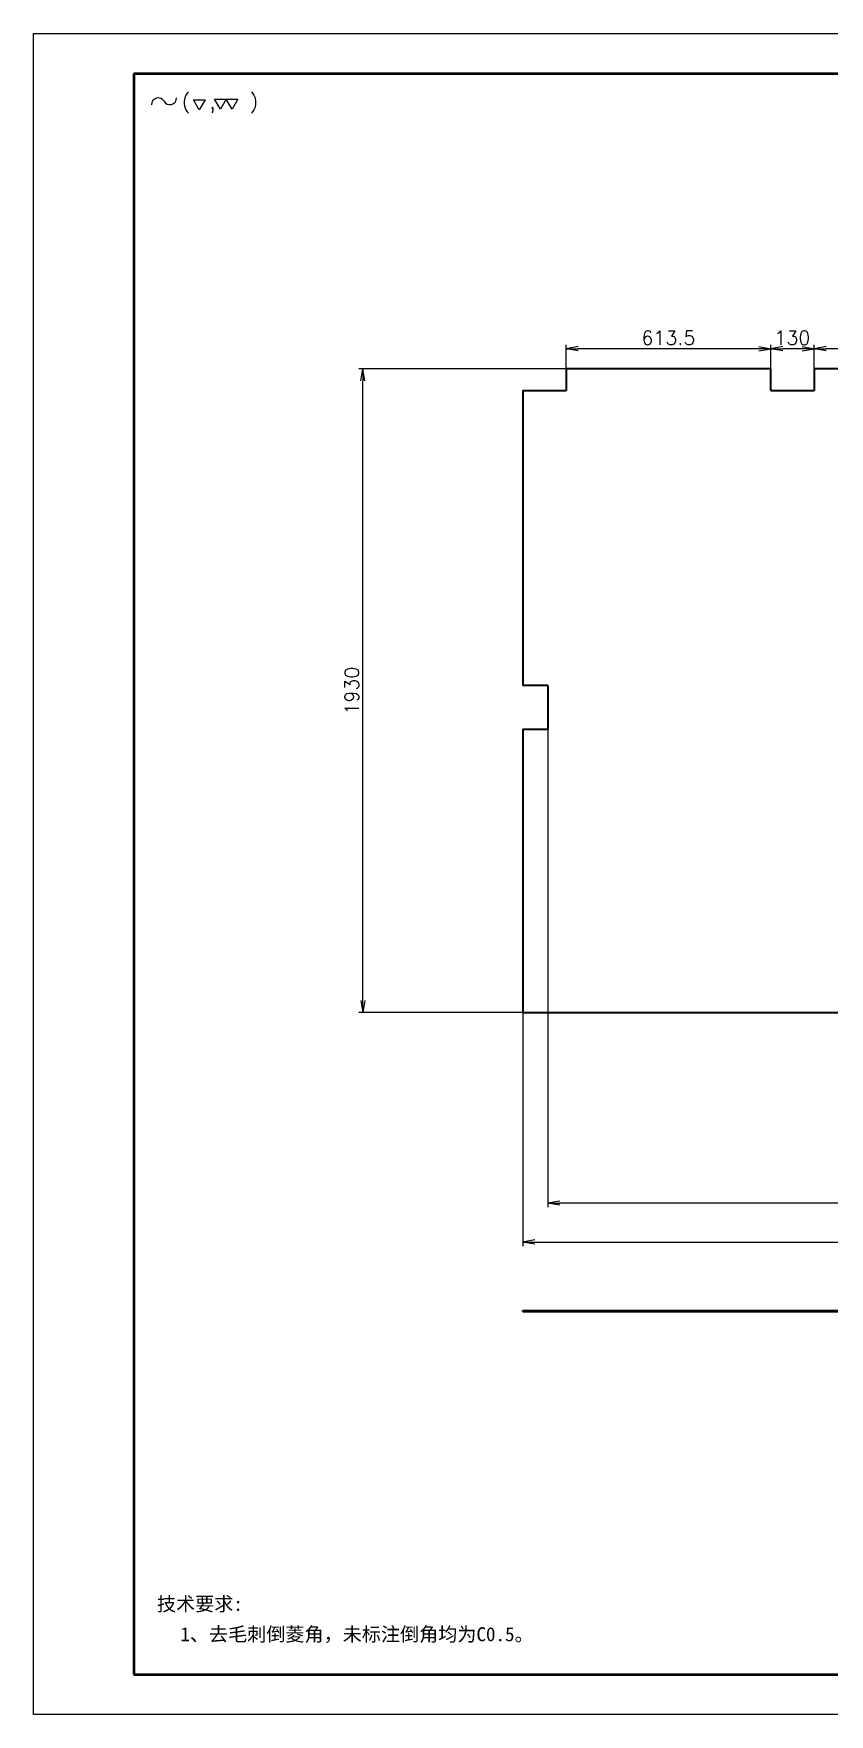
# Model space of a CAD drawing. Header units: millimetres. Extents: x -73083 to 81340, y -6859 to 6812.
# Drawn here: x 4301 to 6687, y -6850 to -1810 of the extents above; entities that cross this region are included whole.
import ezdxf

# ---------------------------------------------------------------- set-up
doc = ezdxf.new("R2010")
doc.units = ezdxf.units.MM
doc.linetypes.add('AM_ISO02W050', pattern=[7.5, 6, -1.5])
doc.linetypes.add('DASHED', pattern=[15, 12, -3])
doc.layers.add('A3', color=7, linetype='Continuous', plot=False)
for name, color, linetype, lineweight in [('AM_HID', 1, 'AM_ISO02W050', 25), ('AM_VIS', 7, 'Continuous', 50), ('SOLID LINE', 7, 'Continuous', 30)]:
    doc.layers.add(name, color=color, linetype=linetype, lineweight=lineweight)
doc.layers.add('title_frame', color=7, linetype='Continuous')
doc.layers.add('word_dim', color=253, linetype='Continuous')
doc.styles.get("Standard").update_dxf_attribs({"font": 'romans.shx', "bigfont": 'bigfont.shx'})
doc.dimstyles.new('STANDARD1-12', dxfattribs={"dimscale": 12, "dimtxt": 3.5, "dimasz": 3, "dimexe": 1, "dimexo": 0, "dimgap": 1, "dimtad": 3, "dimdec": 1, "dimdsep": 46, "dimtxsty": 'Standard', "dimblk1": 'OPEN', "dimblk2": 'OPEN', "dimsah": 1, "dimcen": 0, "dimclrd": 256, "dimclre": 256, "dimclrt": 3, "dimadec": 0, "dimazin": 0, "dimtfac": 1, "dimtdec": 1, "dimtmove": 0, "dimatfit": 3, "dimldrblk": 'OPEN', "dimfxl": 0, "dimtolj": 1, "dimtzin": 0, "dimarcsym": 0})

# ---------------------------------------------------------------- blocks, each defined once
blk = doc.blocks.new('shiage0')
at = {"layer": 'word_dim', "color": 3, "linetype": 'Continuous'}
for centre, start, end in [((1.69, 0), 30, 180), ((4.61, 1.69), 210, 0)]:
    blk.add_arc(centre, 1.69, start, end, dxfattribs=at)
blk = doc.blocks.new('11')
at = {"layer": 'title_frame', "color": 3, "linetype": 'Continuous'}
for points in [[(15.1, 3.38), (13.66, 5.88), (16.55, 5.88)], [(20.38, 3.57), (18.93, 6.07), (24.71, 6.07), (23.27, 3.57), (21.82, 6.07)]]:
    blk.add_lwpolyline(points, close=True, dxfattribs=at)
blk.add_blockref('shiage0', (3.13, 4.67), dxfattribs=at)
blk.add_text('(  ,   )', height=3.5, dxfattribs=at).set_placement((10.71, 3.7))
blk = doc.blocks.new('_Open')
at = {"color": 0, "lineweight": -2}
for p, q in [((-1, 0.17), (0, 0)), ((-1, -0.17), (0, 0)), ((0, 0), (-1, 0))]:
    blk.add_line(p, q, dxfattribs=at)
blk = doc.blocks.new('*D2384')
at = {"layer": 'DEFPOINTS', "color": 0, "linetype": 'Continuous', "ltscale": 2}
for p in [(5767.5, -4745.5), (9764.5, -4745.2), (9764.5, -5433.8)]:
    blk.add_point(p, dxfattribs=at)
at = {"layer": 'word_dim', "linetype": 'Continuous', "lineweight": -2, "ltscale": 2}
for p, q in [((5767.5, -4745.5), (5767.5, -5445.8)), ((9764.5, -4745.2), (9764.5, -5445.8)), ((5803.5, -5433.8), (9728.5, -5433.8))]:
    blk.add_line(p, q, dxfattribs=at)
at = {"layer": 'word_dim', "linetype": 'Continuous', "lineweight": -2, "ltscale": 2, "xscale": 36, "yscale": 36, "zscale": 36, "rotation": 180}
blk.add_blockref('_Open', (5767.5, -5433.8), dxfattribs=at)
at = {"layer": 'word_dim', "linetype": 'Continuous', "lineweight": -2, "ltscale": 2, "xscale": 36, "yscale": 36, "zscale": 36}
blk.add_blockref('_Open', (9764.5, -5433.8), dxfattribs=at)
at = {"layer": 'word_dim', "color": 3, "linetype": 'Continuous', "ltscale": 2, "insert": (7766, -5400.8), "char_height": 42, "attachment_point": 5}
blk.add_mtext('\\A1;3997', dxfattribs=at)
blk = doc.blocks.new('*D2395')
at = {"layer": 'DEFPOINTS', "color": 0, "linetype": 'Continuous', "ltscale": 2}
for p in [(5842.5, -3895.4), (9689.5, -3895.2), (5842.5, -5317.4)]:
    blk.add_point(p, dxfattribs=at)
at = {"layer": 'word_dim', "linetype": 'Continuous', "lineweight": -2, "ltscale": 2}
for p, q in [((5842.5, -3895.4), (5842.5, -5329.4)), ((9689.5, -3895.2), (9689.5, -5329.4)), ((9653.5, -5317.4), (5878.5, -5317.4))]:
    blk.add_line(p, q, dxfattribs=at)
at = {"layer": 'word_dim', "linetype": 'Continuous', "lineweight": -2, "ltscale": 2, "xscale": 36, "yscale": 36, "zscale": 36, "rotation": 180}
blk.add_blockref('_Open', (5842.5, -5317.4), dxfattribs=at)
at = {"layer": 'word_dim', "linetype": 'Continuous', "lineweight": -2, "ltscale": 2, "xscale": 36, "yscale": 36, "zscale": 36}
blk.add_blockref('_Open', (9689.5, -5317.4), dxfattribs=at)
at = {"layer": 'word_dim', "color": 3, "linetype": 'Continuous', "ltscale": 2, "insert": (7766, -5284.4), "char_height": 42, "attachment_point": 5}
blk.add_mtext('\\A1;3847', dxfattribs=at)
blk = doc.blocks.new('*D2408')
at = {"layer": 'DEFPOINTS', "color": 0, "linetype": 'Continuous', "ltscale": 2}
for p in [(5287.8, -2815.4), (5897.4, -2815.4), (5767.5, -4745.5)]:
    blk.add_point(p, dxfattribs=at)
at = {"layer": 'word_dim', "linetype": 'Continuous', "lineweight": -2, "ltscale": 2}
for p, q in [((5897.4, -2815.4), (5275.8, -2815.4)), ((5287.8, -4709.5), (5287.8, -2851.4)), ((5767.5, -4745.5), (5275.8, -4745.5))]:
    blk.add_line(p, q, dxfattribs=at)
at = {"layer": 'word_dim', "linetype": 'Continuous', "lineweight": -2, "ltscale": 2, "xscale": 36, "yscale": 36, "zscale": 36}
for p, rotation in [((5287.8, -2815.4), 90), ((5287.8, -4745.5), 270)]:
    blk.add_blockref('_Open', p, dxfattribs=dict(at, rotation=rotation))
at = {"layer": 'word_dim', "color": 3, "linetype": 'Continuous', "ltscale": 2, "insert": (5254.8, -3780.4), "char_height": 42, "attachment_point": 5, "rotation": 90}
blk.add_mtext('\\A1;1930', dxfattribs=at)
blk = doc.blocks.new('*D2417')
at = {"layer": 'DEFPOINTS', "color": 0, "linetype": 'Continuous', "ltscale": 2}
for p in [(6640.9, -2755), (6640.9, -2815.4), (7520.9, -2815.3)]:
    blk.add_point(p, dxfattribs=at)
at = {"layer": 'word_dim', "linetype": 'Continuous', "lineweight": -2, "ltscale": 2}
for p, q in [((6640.9, -2815.4), (6640.9, -2743)), ((7484.9, -2755), (6676.9, -2755)), ((7520.9, -2815.3), (7520.9, -2743))]:
    blk.add_line(p, q, dxfattribs=at)
at = {"layer": 'word_dim', "linetype": 'Continuous', "lineweight": -2, "ltscale": 2, "xscale": 36, "yscale": 36, "zscale": 36, "rotation": 180}
blk.add_blockref('_Open', (6640.9, -2755), dxfattribs=at)
at = {"layer": 'word_dim', "linetype": 'Continuous', "lineweight": -2, "ltscale": 2, "xscale": 36, "yscale": 36, "zscale": 36}
blk.add_blockref('_Open', (7520.9, -2755), dxfattribs=at)
at = {"layer": 'word_dim', "color": 3, "linetype": 'Continuous', "ltscale": 2, "insert": (7080.9, -2722), "char_height": 42, "attachment_point": 5}
blk.add_mtext('\\A1;880', dxfattribs=at)
blk = doc.blocks.new('*D2418')
at = {"layer": 'DEFPOINTS', "color": 0, "linetype": 'Continuous', "ltscale": 2}
for p in [(6510.9, -2755), (6510.9, -2815.4), (6640.9, -2815.4)]:
    blk.add_point(p, dxfattribs=at)
at = {"layer": 'word_dim', "linetype": 'Continuous', "lineweight": -2, "ltscale": 2}
for p, q in [((6510.9, -2815.4), (6510.9, -2743)), ((6604.9, -2755), (6546.9, -2755)), ((6640.9, -2815.4), (6640.9, -2743))]:
    blk.add_line(p, q, dxfattribs=at)
at = {"layer": 'word_dim', "linetype": 'Continuous', "lineweight": -2, "ltscale": 2, "xscale": 36, "yscale": 36, "zscale": 36, "rotation": 180}
blk.add_blockref('_Open', (6510.9, -2755), dxfattribs=at)
at = {"layer": 'word_dim', "linetype": 'Continuous', "lineweight": -2, "ltscale": 2, "xscale": 36, "yscale": 36, "zscale": 36}
blk.add_blockref('_Open', (6640.9, -2755), dxfattribs=at)
at = {"layer": 'word_dim', "color": 3, "linetype": 'Continuous', "ltscale": 2, "insert": (6575.9, -2722), "char_height": 42, "attachment_point": 5}
blk.add_mtext('\\A1;130', dxfattribs=at)
blk = doc.blocks.new('*D2419')
at = {"layer": 'DEFPOINTS', "color": 0, "linetype": 'Continuous', "ltscale": 2}
for p in [(5897.4, -2755), (5897.4, -2815.4), (6510.9, -2815.4)]:
    blk.add_point(p, dxfattribs=at)
at = {"layer": 'word_dim', "linetype": 'Continuous', "lineweight": -2, "ltscale": 2}
for p, q in [((5897.4, -2815.4), (5897.4, -2743)), ((6474.9, -2755), (5933.4, -2755)), ((6510.9, -2815.4), (6510.9, -2743))]:
    blk.add_line(p, q, dxfattribs=at)
at = {"layer": 'word_dim', "linetype": 'Continuous', "lineweight": -2, "ltscale": 2, "xscale": 36, "yscale": 36, "zscale": 36, "rotation": 180}
blk.add_blockref('_Open', (5897.4, -2755), dxfattribs=at)
at = {"layer": 'word_dim', "linetype": 'Continuous', "lineweight": -2, "ltscale": 2, "xscale": 36, "yscale": 36, "zscale": 36}
blk.add_blockref('_Open', (6510.9, -2755), dxfattribs=at)
at = {"layer": 'word_dim', "color": 3, "linetype": 'Continuous', "ltscale": 2, "insert": (6204.1, -2722), "char_height": 42, "attachment_point": 5}
blk.add_mtext('\\A1;613.5', dxfattribs=at)

msp = doc.modelspace()

# ---------------------------------------------------------------- linework, layer by layer
at = {"layer": 'A3', "linetype": 'Continuous'}
msp.add_lwpolyline([(4300.85786, -1810.23226), (11428.85786, -1810.23226), (11428.85786, -6850.23226), (4300.85786, -6850.23226)], close=True, dxfattribs=at)
at = {"layer": 'AM_HID', "linetype": 'DASHED', "lineweight": 13, "ltscale": 0.001489}
msp.add_line((5767.45312, -5641.64452), (5767.51269, -5641.64452), dxfattribs=at)
at = {"layer": 'AM_HID', "linetype": 'DASHED', "lineweight": 13, "ltscale": 0.075}
for p, q in [((5842.45312, -5638.64354), (5842.45312, -5641.64354)), ((5897.38183, -5638.64305), (5897.38208, -5641.64305)), ((6510.88195, -5638.63671), (6510.88195, -5641.63671)), ((6640.88195, -5638.63549), (6640.88195, -5641.63549))]:
    msp.add_line(p, q, dxfattribs=at)
at = {"layer": 'AM_VIS', "linetype": 'Continuous'}
for p, q in [((4600.85786, -1930.23226), (4600.85786, -6730.23226)), ((4600.85786, -1930.23226), (11308.85786, -1930.23226)), ((4600.85786, -6730.23226), (11308.85786, -6730.23226))]:
    msp.add_line(p, q, dxfattribs=at)
at = {"layer": 'AM_VIS', "lineweight": 35}
for p, q in [((6510.87738, -2815.39822), (5897.37744, -2815.44119)), ((5897.37744, -2815.44119), (5897.38183, -2880.44119)), ((6510.88195, -2880.39822), (6510.87738, -2815.39822)), ((7520.87738, -2815.32742), (6640.87738, -2815.38894)), ((6640.87738, -2815.38894), (6640.88195, -2880.38894)), ((5767.38183, -2880.45022), (5897.38183, -2880.44119)), ((5767.38183, -2880.45022), (5767.44409, -3765.45022)), ((6510.88195, -2880.39822), (6640.88195, -2880.38894)), ((5842.44409, -3765.44509), (5767.44409, -3765.45022)), ((5842.44409, -3765.44509), (5842.45312, -3895.44509)), ((5767.45312, -3895.45022), (5842.45312, -3895.44509)), ((5767.45312, -3895.45022), (5767.51269, -4745.45034)), ((5767.51269, -4745.45034), (6816.01275, -4745.37673)), ((5767.51269, -5638.64452), (6816.01275, -5638.63353)), ((5767.51269, -5641.64452), (6816.01281, -5641.63353))]:
    msp.add_line(p, q, dxfattribs=at)
at = {"layer": 'AM_VIS', "lineweight": 35, "ltscale": 0.001697}
msp.add_line((5767.51196, -5638.64452), (5767.44409, -5638.64452), dxfattribs=at)
at = {"layer": 'AM_VIS', "lineweight": 35, "ltscale": 0.075}
msp.add_line((5767.51269, -5641.64452), (5767.51269, -5638.64452), dxfattribs=at)

# ---------------------------------------------------------------- block references
at = {"layer": 'word_dim', "color": 3, "linetype": 'Continuous', "ltscale": 5, "xscale": 12, "yscale": 12, "zscale": 12}
msp.add_blockref('11', (4616.51322, -2079.34548), dxfattribs=at)

# ---------------------------------------------------------------- texts
at = {"layer": 'SOLID LINE', "ltscale": 0.5, "char_height": 42, "attachment_point": 1}
for s, insert, width in [('\\pt252;{\\fSimHei|b0|i0|c134|p2;\\C3;技术要求:}', (4670.63121, -6497.92847), 360.7263119), ('\\pt252;{\\fSimHei|b0|i0|c134|p2;\\C3;\\P1、去毛刺倒菱角，未标注倒角均为C0.5。}', (4740.8231, -6518.82296), 1339.0912226)]:
    msp.add_mtext(s, dxfattribs=dict(at, insert=insert, width=width))

# ---------------------------------------------------------------- dimensions: what is measured, and where the dimension line sits
at = {"layer": 'word_dim', "linetype": 'Continuous', "ltscale": 2}
for base, p1, p2, picture, middle in [((5897.37744, -2754.98776), (6510.87738, -2815.39809), (5897.37744, -2815.43957), '*D2419', (6204.12741, -2721.98776)), ((6510.87738, -2754.98776), (6640.87738, -2815.38894), (6510.87738, -2815.39809), '*D2418', (6575.87738, -2721.98776)), ((6640.87738, -2754.98776), (7520.87738, -2815.32729), (6640.87738, -2815.38894), '*D2417', (7080.87738, -2721.98776)), ((5842.45312, -5317.40166), (9689.45312, -3895.17532), (5842.45312, -3895.44509), '*D2395', (7765.95312, -5284.40166)), ((9764.51269, -5433.79071), (5767.51269, -4745.45034), (9764.51269, -4745.17022), '*D2384', (7766.01269, -5400.79071))]:
    dim = msp.add_linear_dim(base=base, p1=p1, p2=p2, dimstyle='STANDARD1-12', dxfattribs=at)
    dim.commit()
    dim.dimension.update_dxf_attribs({"geometry": picture, "text_midpoint": middle})
dim = msp.add_linear_dim(base=(5287.77373, -2815.44119), p1=(5767.51269, -4745.45034), p2=(5897.37744, -2815.44119), angle=90, dimstyle='STANDARD1-12', dxfattribs=at)
dim.commit()
dim.dimension.update_dxf_attribs({"geometry": '*D2408', "text_midpoint": (5254.77373, -3780.44576)})

doc.saveas('drawing.dxf')
